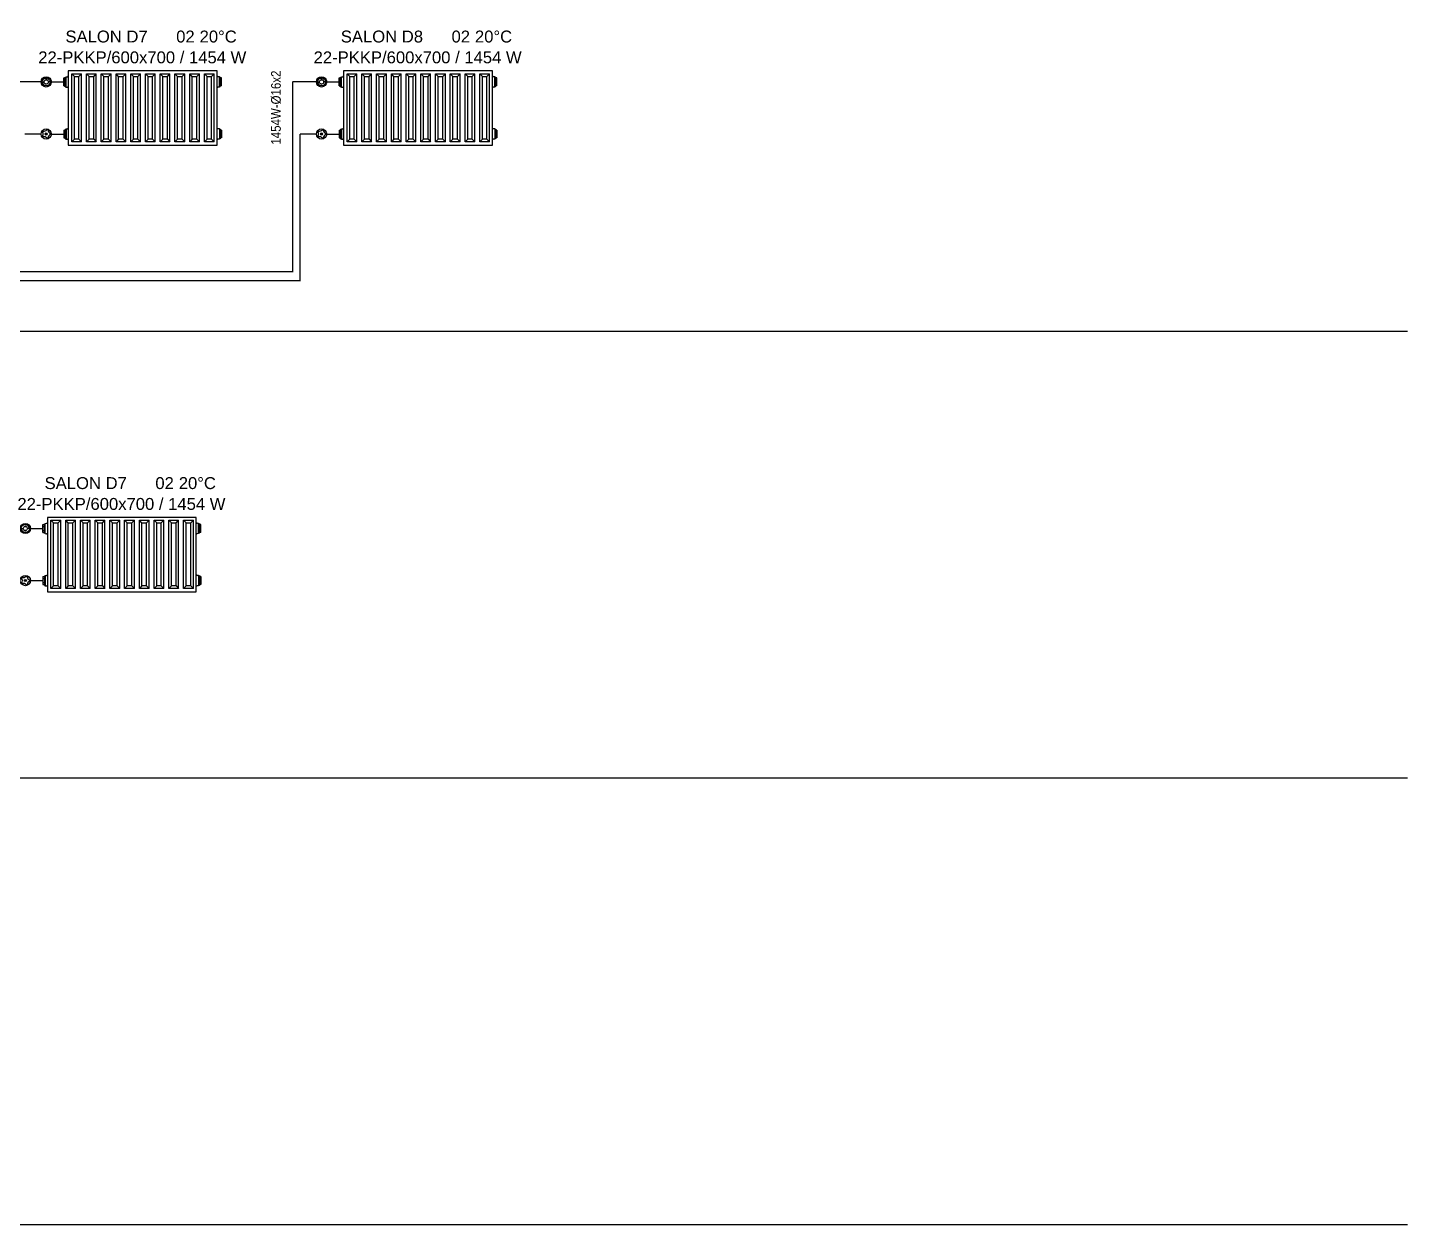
# Model space of a CAD drawing. Header units: centimetres. Extents: x -797 to 10101, y -12981 to 1521.
# Drawn here: x 6473 to 7400, y -4200 to -3396 of the extents above; entities that cross this region are included whole.
import ezdxf
from ezdxf.enums import TextEntityAlignment as Align

# ---------------------------------------------------------------- set-up
doc = ezdxf.new("R2010")
doc.units = ezdxf.units.CM
doc.linetypes.add('DASHED', pattern=[1.524, 1.27, -0.254])
doc.linetypes.add('ISITMA DONUS HATTI', pattern=[1.66, 1.57, -0.02, -0.07])
for name, color, linetype in [('MTY-ISITMA-DONUS-BORU', 30, 'ISITMA DONUS HATTI'), ('MTY-ISITMA-GIDIS-BORU', 10, 'Continuous'), ('MTY-RADYATÖR', 2, 'Continuous'), ('ROTAS-ISITMA-CAP', 41, 'Continuous'), ('ROTAS-ISITMA-DONUS', 30, 'DASHED'), ('ROTAS-ISITMA-GIDIS', 10, 'Continuous'), ('ROTAS-KAT-BANDI', 8, 'Continuous'), ('ROTAS-MASKE', 7, 'Continuous'), ('ROTAS-RADYATOR', 2, 'Continuous')]:
    doc.layers.add(name, color=color, linetype=linetype)
doc.styles.add('MTYCAPLT', font='arial.ttf', dxfattribs={"width": 0.65, "height": 1})
doc.styles.add('ROTAS', font='arial.ttf')

# ---------------------------------------------------------------- blocks, each defined once
blk = doc.blocks.new('MTY-RADYATOR KOLON')
at = {"layer": 'MTY-ISITMA-DONUS-BORU'}
for p, q in [((11, 22.5), (0, 22.5)), ((17.91, 22.5), (26.29, 22.5))]:
    blk.add_line(p, q, dxfattribs=at)
at = {"layer": 'MTY-ISITMA-GIDIS-BORU'}
for p, q in [((11, 57.5), (-5, 57.5)), ((17.91, 57.5), (26.29, 57.5))]:
    blk.add_line(p, q, dxfattribs=at)
at = {"layer": 'MTY-RADYATÖR', "color": 15}
for p, q in [((11.73, 57.5), (12.54, 57.5)), ((12.32, 58.39), (11.94, 58.54)), ((12.32, 56.61), (11.94, 56.46)), ((12.82, 59.14), (12.53, 59.42)), ((12.82, 55.86), (12.53, 55.58)), ((13.41, 60.01), (13.57, 59.64)), ((14.45, 60.22), (14.45, 59.41)), ((15.5, 60.01), (15.34, 59.64)), ((16.09, 59.14), (16.38, 59.42)), ((16.09, 55.86), (16.38, 55.58)), ((17.17, 57.5), (16.37, 57.5)), ((16.59, 58.39), (16.97, 58.54)), ((16.59, 56.61), (16.97, 56.46)), ((26.29, 60.16), (27.21, 60.16)), ((26.29, 58.83), (26.29, 60.16)), ((26.29, 58.83), (27.21, 58.83)), ((26.29, 56.17), (26.29, 58.83)), ((26.29, 56.17), (27.21, 56.17)), ((26.29, 54.84), (26.29, 56.17)), ((27.21, 60.16), (27.21, 60.72)), ((27.21, 60.72), (27.78, 60.72)), ((27.21, 58.83), (27.21, 60.16)), ((27.21, 56.17), (27.21, 58.83)), ((27.21, 54.84), (27.21, 56.17)), ((27.78, 60.95), (28.76, 61.02)), ((27.78, 60.72), (27.78, 60.95)), ((27.78, 54.28), (27.78, 60.72)), ((31.64, 17.21), (31.64, 63)), ((31.64, 63), (38.2, 63)), ((33.39, 61.25), (31.64, 63)), ((33.39, 18.96), (33.39, 61.25)), ((33.39, 61.25), (36.46, 61.25)), ((36.46, 61.25), (38.2, 63)), ((36.46, 18.96), (36.46, 61.25)), ((38.2, 17.21), (38.2, 63)), ((41.55, 17.21), (41.55, 63)), ((43.29, 61.25), (41.55, 63)), ((41.55, 63), (48.11, 63)), ((43.29, 18.96), (43.29, 61.25)), ((43.29, 61.25), (46.36, 61.25)), ((46.36, 61.25), (48.11, 63)), ((46.36, 18.96), (46.36, 61.25)), ((48.11, 17.21), (48.11, 63)), ((51.45, 17.21), (51.45, 63)), ((53.2, 61.25), (51.45, 63)), ((51.45, 63), (58.01, 63)), ((53.2, 18.96), (53.2, 61.25)), ((53.2, 61.25), (56.26, 61.25)), ((56.26, 61.25), (58.01, 63)), ((56.26, 18.96), (56.26, 61.25)), ((58.01, 17.21), (58.01, 63)), ((61.36, 17.21), (61.36, 63)), ((61.36, 63), (67.91, 63)), ((63.1, 61.25), (61.36, 63)), ((63.1, 18.96), (63.1, 61.25)), ((63.1, 61.25), (66.17, 61.25)), ((66.17, 61.25), (67.91, 63)), ((66.17, 18.96), (66.17, 61.25)), ((67.91, 17.21), (67.91, 63)), ((71.26, 17.21), (71.26, 63)), ((71.26, 63), (77.82, 63)), ((73, 61.25), (71.26, 63)), ((73, 18.96), (73, 61.25)), ((73, 61.25), (76.07, 61.25)), ((76.07, 61.25), (77.82, 63)), ((76.07, 18.96), (76.07, 61.25)), ((77.82, 17.21), (77.82, 63)), ((81.16, 17.21), (81.16, 63)), ((81.16, 63), (87.72, 63)), ((82.91, 61.25), (81.16, 63)), ((82.91, 18.96), (82.91, 61.25)), ((82.91, 61.25), (85.97, 61.25)), ((85.97, 61.25), (87.72, 63)), ((85.97, 18.96), (85.97, 61.25)), ((87.72, 17.21), (87.72, 63)), ((91.07, 17.21), (91.07, 63)), ((91.07, 63), (97.62, 63)), ((92.81, 61.25), (91.07, 63)), ((92.81, 18.96), (92.81, 61.25)), ((92.81, 61.25), (95.88, 61.25)), ((95.88, 61.25), (97.62, 63)), ((95.88, 18.96), (95.88, 61.25)), ((97.62, 17.21), (97.62, 63)), ((100.97, 17.21), (100.97, 63)), ((100.97, 63), (107.53, 63)), ((102.72, 61.25), (100.97, 63)), ((102.72, 18.96), (102.72, 61.25)), ((102.72, 61.25), (105.78, 61.25)), ((105.78, 61.25), (107.53, 63)), ((105.78, 18.96), (105.78, 61.25)), ((107.53, 17.21), (107.53, 63)), ((110.87, 17.21), (110.87, 63)), ((110.87, 63), (117.43, 63)), ((112.62, 61.25), (110.87, 63)), ((112.62, 18.96), (112.62, 61.25)), ((112.62, 61.25), (115.69, 61.25)), ((115.69, 61.25), (117.43, 63)), ((115.69, 18.96), (115.69, 61.25)), ((117.43, 17.21), (117.43, 63)), ((120.78, 17.21), (120.78, 63)), ((120.78, 63), (127.33, 63)), ((122.52, 61.25), (120.78, 63)), ((122.52, 18.96), (122.52, 61.25)), ((122.52, 61.25), (125.59, 61.25)), ((125.59, 61.25), (127.33, 63)), ((125.59, 18.96), (125.59, 61.25)), ((127.33, 17.21), (127.33, 63)), ((130.78, 60.95), (129.81, 61.02)), ((130.78, 60.72), (130.78, 60.95)), ((130.78, 54.28), (130.78, 60.72)), ((131.36, 60.72), (130.78, 60.72)), ((131.36, 60.16), (131.36, 60.72)), ((132.28, 60.16), (131.36, 60.16)), ((131.36, 58.83), (131.36, 60.16)), ((132.28, 58.83), (131.36, 58.83)), ((131.36, 56.17), (131.36, 58.83)), ((132.28, 56.17), (131.36, 56.17)), ((131.36, 54.84), (131.36, 56.17)), ((132.28, 58.83), (132.28, 60.16)), ((132.28, 56.17), (132.28, 58.83)), ((132.28, 54.84), (132.28, 56.17)), ((13.41, 54.99), (13.57, 55.36)), ((14.45, 54.78), (14.45, 55.59)), ((15.5, 54.99), (15.34, 55.36)), ((26.29, 54.84), (27.21, 54.84)), ((27.21, 54.28), (27.21, 54.84)), ((27.21, 54.28), (27.78, 54.28)), ((27.78, 54.05), (27.78, 54.28)), ((27.78, 54.05), (28.76, 53.98)), ((130.78, 54.05), (129.81, 53.98)), ((131.36, 54.28), (130.78, 54.28)), ((130.78, 54.05), (130.78, 54.28)), ((132.28, 54.84), (131.36, 54.84)), ((131.36, 54.28), (131.36, 54.84)), ((15.15, 22.5), (13.76, 22.5)), ((26.29, 25.16), (27.21, 25.16)), ((26.29, 25.16), (26.29, 23.83)), ((26.29, 23.83), (27.21, 23.83)), ((26.29, 23.83), (26.29, 21.17)), ((26.29, 21.17), (27.21, 21.17)), ((26.29, 21.17), (26.29, 19.84)), ((26.29, 19.84), (27.21, 19.84)), ((27.21, 25.72), (27.78, 25.72)), ((27.21, 25.72), (27.21, 25.16)), ((27.21, 25.16), (27.21, 23.83)), ((27.21, 23.83), (27.21, 21.17)), ((27.21, 21.17), (27.21, 19.84)), ((27.21, 19.84), (27.21, 19.28)), ((27.21, 19.28), (27.78, 19.28)), ((27.78, 25.95), (28.76, 26.02)), ((27.78, 25.95), (27.78, 25.72)), ((27.78, 25.72), (27.78, 19.28)), ((27.78, 19.28), (27.78, 19.05)), ((27.78, 19.05), (28.76, 18.98)), ((33.39, 18.96), (31.64, 17.21)), ((36.46, 18.96), (33.39, 18.96)), ((36.46, 18.96), (38.2, 17.21)), ((43.29, 18.96), (41.55, 17.21)), ((46.36, 18.96), (43.29, 18.96)), ((46.36, 18.96), (48.11, 17.21)), ((53.2, 18.96), (51.45, 17.21)), ((56.26, 18.96), (53.2, 18.96)), ((56.26, 18.96), (58.01, 17.21)), ((63.1, 18.96), (61.36, 17.21)), ((66.17, 18.96), (63.1, 18.96)), ((66.17, 18.96), (67.91, 17.21)), ((73, 18.96), (71.26, 17.21)), ((76.07, 18.96), (73, 18.96)), ((76.07, 18.96), (77.82, 17.21)), ((82.91, 18.96), (81.16, 17.21)), ((85.97, 18.96), (82.91, 18.96)), ((85.97, 18.96), (87.72, 17.21)), ((92.81, 18.96), (91.07, 17.21)), ((95.88, 18.96), (92.81, 18.96)), ((95.88, 18.96), (97.62, 17.21)), ((102.72, 18.96), (100.97, 17.21)), ((105.78, 18.96), (102.72, 18.96)), ((105.78, 18.96), (107.53, 17.21)), ((112.62, 18.96), (110.87, 17.21)), ((115.69, 18.96), (112.62, 18.96)), ((115.69, 18.96), (117.43, 17.21)), ((122.52, 18.96), (120.78, 17.21)), ((125.59, 18.96), (122.52, 18.96)), ((125.59, 18.96), (127.33, 17.21)), ((130.78, 25.95), (129.81, 26.02)), ((130.78, 19.05), (129.81, 18.98)), ((130.78, 25.95), (130.78, 25.72)), ((130.78, 25.72), (130.78, 19.28)), ((131.36, 25.72), (130.78, 25.72)), ((130.78, 19.28), (130.78, 19.05)), ((131.36, 19.28), (130.78, 19.28)), ((131.36, 25.72), (131.36, 25.16)), ((132.28, 25.16), (131.36, 25.16)), ((131.36, 25.16), (131.36, 23.83)), ((132.28, 23.83), (131.36, 23.83)), ((131.36, 23.83), (131.36, 21.17)), ((132.28, 21.17), (131.36, 21.17)), ((131.36, 21.17), (131.36, 19.84)), ((132.28, 19.84), (131.36, 19.84)), ((131.36, 19.84), (131.36, 19.28)), ((132.28, 25.16), (132.28, 23.83)), ((132.28, 23.83), (132.28, 21.17)), ((132.28, 21.17), (132.28, 19.84)), ((38.2, 17.21), (31.64, 17.21)), ((48.11, 17.21), (41.55, 17.21)), ((58.01, 17.21), (51.45, 17.21)), ((67.91, 17.21), (61.36, 17.21)), ((77.82, 17.21), (71.26, 17.21)), ((87.72, 17.21), (81.16, 17.21)), ((97.62, 17.21), (91.07, 17.21)), ((107.53, 17.21), (100.97, 17.21)), ((117.43, 17.21), (110.87, 17.21)), ((127.33, 17.21), (120.78, 17.21))]:
    blk.add_line(p, q, dxfattribs=at)
blk.add_lwpolyline([(129.28, 65), (29.28, 65), (29.28, 15), (129.28, 15)], close=True, dxfattribs=at)
for centre, radius in [((14.45, 57.5), 3.45), ((14.45, 57.5), 2.72), ((14.45, 57.5), 1.41), ((14.45, 22.5), 3.45), ((14.45, 22.5), 0.697)]:
    blk.add_circle(centre, radius, dxfattribs=at)
for centre, radius, start, end in [((28.72, 61.59), 0.575, 274, 350), ((129.85, 61.59), 0.575, 190, 266), ((28.72, 53.41), 0.575, 10, 86), ((129.85, 53.41), 0.575, 94, 170), ((12.56, 23.88), 0.622, 108, 180), ((10.28, 22.5), 2.15, 320.25319, 39.74681), ((12.56, 21.12), 0.622, 180, 252), ((12.51, 28.48), 4.01, 267.95709, 308.04291), ((13.06, 18.2), 2.44, 37.61136, 106.38864), ((15.18, 24.73), 0.622, 36, 108), ((15.18, 20.27), 0.622, 252, 324), ((18.46, 25.41), 2.8, 186.53646, 245.46354), ((18.28, 19.72), 2.6, 112.11155, 175.88845), ((16.79, 22.5), 0.622, 324, 36), ((28.72, 26.59), 0.575, 274, 350), ((28.72, 18.41), 0.575, 10, 86), ((129.85, 26.59), 0.575, 190, 266), ((129.85, 18.41), 0.575, 94, 170)]:
    blk.add_arc(centre, radius, start, end, dxfattribs=at)
at = {"layer": 'MTY-RADYATÖR', "color": 2, "style": 'MTYCAPLT', "width": 0.65}
for tag, p, height in [('MAHAL_001', (63.47, 86), 10), ('RAD_001', (69.58, 72.5), 10), ('NO_001', (33.87, 42.17), 15), ('DERECE_001', (86.3, 32.45), 10)]:
    blk.add_attdef(tag, p, '', height=height, dxfattribs=at)

msp = doc.modelspace()

# ---------------------------------------------------------------- linework, layer by layer
at = {"layer": 'ROTAS-ISITMA-DONUS', "ltscale": 12, "const_width": 1}
msp.add_lwpolyline([(5164, -3465), (5164, -3566), (6656, -3566), (6656, -3467.5)], dxfattribs=at)
at = {"layer": 'ROTAS-ISITMA-GIDIS', "const_width": 1}
msp.add_lwpolyline([(5170, -3465), (5170, -3560), (6651, -3560), (6651, -3432.5)], dxfattribs=at)
at = {"layer": 'ROTAS-KAT-BANDI'}
for points in [[(2000, -3600), (7400, -3600)], [(2000, -3900), (7400, -3900)], [(2000, -4200), (7400, -4200)]]:
    msp.add_lwpolyline(points, dxfattribs=at)

# ---------------------------------------------------------------- wipeouts: each hides what was drawn before it
for points in [[(6488.4, -3422), (6607.6, -3422), (6607.6, -3410), (6488.4, -3410)], [(6673.4, -3422), (6792.6, -3422), (6792.6, -3410), (6673.4, -3410)], [(6474.4, -3722), (6593.6, -3722), (6593.6, -3710), (6474.4, -3710)]]:
    msp.add_wipeout(points).dxf.layer = 'ROTAS-MASKE'

# ---------------------------------------------------------------- next in the draw order: wipeouts: each hides what was drawn before it
for points in [[(6502.8, -3408), (6545.2, -3408), (6545.2, -3396), (6502.8, -3396)], [(6570.2, -3408), (6583.8, -3408), (6583.8, -3396), (6570.2, -3396)], [(6687.8, -3408), (6730.2, -3408), (6730.2, -3396), (6687.8, -3396)], [(6755.2, -3408), (6768.8, -3408), (6768.8, -3396), (6755.2, -3396)], [(6488.8, -3708), (6531.2, -3708), (6531.2, -3696), (6488.8, -3696)], [(6556.2, -3708), (6569.8, -3708), (6569.8, -3696), (6556.2, -3696)]]:
    msp.add_wipeout(points).dxf.layer = 'ROTAS-MASKE'

# ---------------------------------------------------------------- next in the draw order: wipeouts: each hides what was drawn before it
for points in [[(6587.4, -3408), (6610.6, -3408), (6610.6, -3396), (6587.4, -3396)], [(6772.4, -3408), (6795.6, -3408), (6795.6, -3396), (6772.4, -3396)], [(6573.4, -3708), (6596.6, -3708), (6596.6, -3696), (6573.4, -3696)]]:
    msp.add_wipeout(points).dxf.layer = 'ROTAS-MASKE'

# ---------------------------------------------------------------- next in the draw order: block references
at = {"layer": 'ROTAS-RADYATOR'}
ref = msp.add_blockref('MTY-RADYATOR KOLON', (6471, -3490), dxfattribs=at)
ref.add_attrib('RAD_001', '22-PKKP/600x700 / 1454 W', dxfattribs={"layer": 'MTY-RADYATÖR', "color": 2, "height": 8, "style": 'MTYCAPLT'}).set_placement((6550, -3416), align=Align.MIDDLE_CENTER)
ref.add_attrib('NO_001', '02', dxfattribs={"layer": 'MTY-RADYATÖR', "color": 2, "height": 8, "style": 'MTYCAPLT'}).set_placement((6579, -3402), align=Align.MIDDLE_CENTER)
ref.add_attrib('DERECE_001', '20°C', dxfattribs={"layer": 'MTY-RADYATÖR', "color": 2, "height": 8, "style": 'MTYCAPLT'}).set_placement((6601, -3402), align=Align.MIDDLE_CENTER)
ref.add_attrib('MAHAL_001', 'SALON D7', dxfattribs={"layer": 'MTY-RADYATÖR', "color": 2, "height": 8, "style": 'MTYCAPLT'}).set_placement((6526, -3402), align=Align.MIDDLE_CENTER)
ref = msp.add_blockref('MTY-RADYATOR KOLON', (6656, -3490), dxfattribs=at)
ref.add_attrib('RAD_001', '22-PKKP/600x700 / 1454 W', dxfattribs={"layer": 'MTY-RADYATÖR', "color": 2, "height": 8, "style": 'MTYCAPLT'}).set_placement((6735, -3416), align=Align.MIDDLE_CENTER)
ref.add_attrib('NO_001', '02', dxfattribs={"layer": 'MTY-RADYATÖR', "color": 2, "height": 8, "style": 'MTYCAPLT'}).set_placement((6764, -3402), align=Align.MIDDLE_CENTER)
ref.add_attrib('DERECE_001', '20°C', dxfattribs={"layer": 'MTY-RADYATÖR', "color": 2, "height": 8, "style": 'MTYCAPLT'}).set_placement((6786, -3402), align=Align.MIDDLE_CENTER)
ref.add_attrib('MAHAL_001', 'SALON D8', dxfattribs={"layer": 'MTY-RADYATÖR', "color": 2, "height": 8, "style": 'MTYCAPLT'}).set_placement((6711, -3402), align=Align.MIDDLE_CENTER)
ref = msp.add_blockref('MTY-RADYATOR KOLON', (6457, -3790), dxfattribs=at)
ref.add_attrib('RAD_001', '22-PKKP/600x700 / 1454 W', dxfattribs={"layer": 'MTY-RADYATÖR', "color": 2, "height": 8, "style": 'MTYCAPLT'}).set_placement((6536, -3716), align=Align.MIDDLE_CENTER)
ref.add_attrib('NO_001', '02', dxfattribs={"layer": 'MTY-RADYATÖR', "color": 2, "height": 8, "style": 'MTYCAPLT'}).set_placement((6565, -3702), align=Align.MIDDLE_CENTER)
ref.add_attrib('DERECE_001', '20°C', dxfattribs={"layer": 'MTY-RADYATÖR', "color": 2, "height": 8, "style": 'MTYCAPLT'}).set_placement((6587, -3702), align=Align.MIDDLE_CENTER)
ref.add_attrib('MAHAL_001', 'SALON D7', dxfattribs={"layer": 'MTY-RADYATÖR', "color": 2, "height": 8, "style": 'MTYCAPLT'}).set_placement((6512, -3702), align=Align.MIDDLE_CENTER)

# ---------------------------------------------------------------- next in the draw order: wipeouts: each hides what was drawn before it
msp.add_wipeout([(6646.62, -3471.23), (6646.62, -3431.52), (6636.88, -3431.52), (6636.88, -3471.23)]).dxf.layer = 'ROTAS-MASKE'

# ---------------------------------------------------------------- next in the draw order: texts
at = {"layer": 'ROTAS-ISITMA-CAP', "style": 'ROTAS', "width": 0.85}
msp.add_text('1454W-Ø16x2', height=6.5, rotation=90, dxfattribs=at).set_placement((6645, -3449.75), align=Align.BOTTOM_CENTER)

doc.saveas('drawing.dxf')
